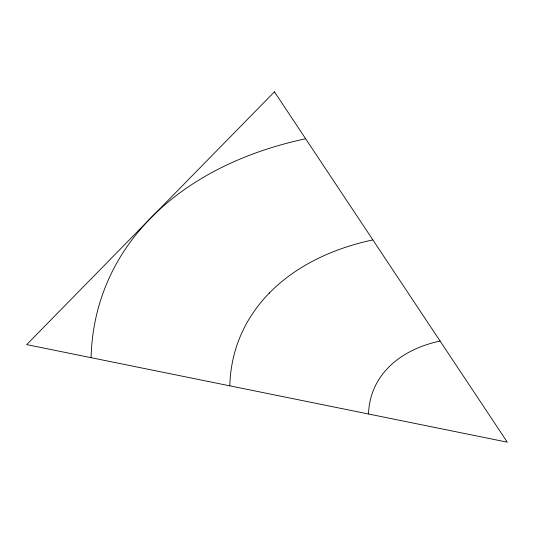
<?xml version="1.0" encoding="UTF-8"?>
<svg xmlns="http://www.w3.org/2000/svg" width="534" height="534" viewBox="0 0 534 534"><rect width="100%" height="100%" fill="white"/><g stroke="black" fill="none" stroke-linecap="round" stroke-linejoin="round"><path stroke-width="0.8" d="M229.827 385.848A287.259 195.177 20.6 0 1 372.865 239.899M91.087 357.68A430.885 292.759 20.6 0 1 305.648 138.76M368.56 414.01A143.626 97.588 20.6 0 1 440.083 341.039M274.456 91.828L26.7 344.61L507.3 442.172L274.456 91.828M269.49 292.672L269.243 292.919L269.723 293.019L269.49 292.672"/></g></svg>
